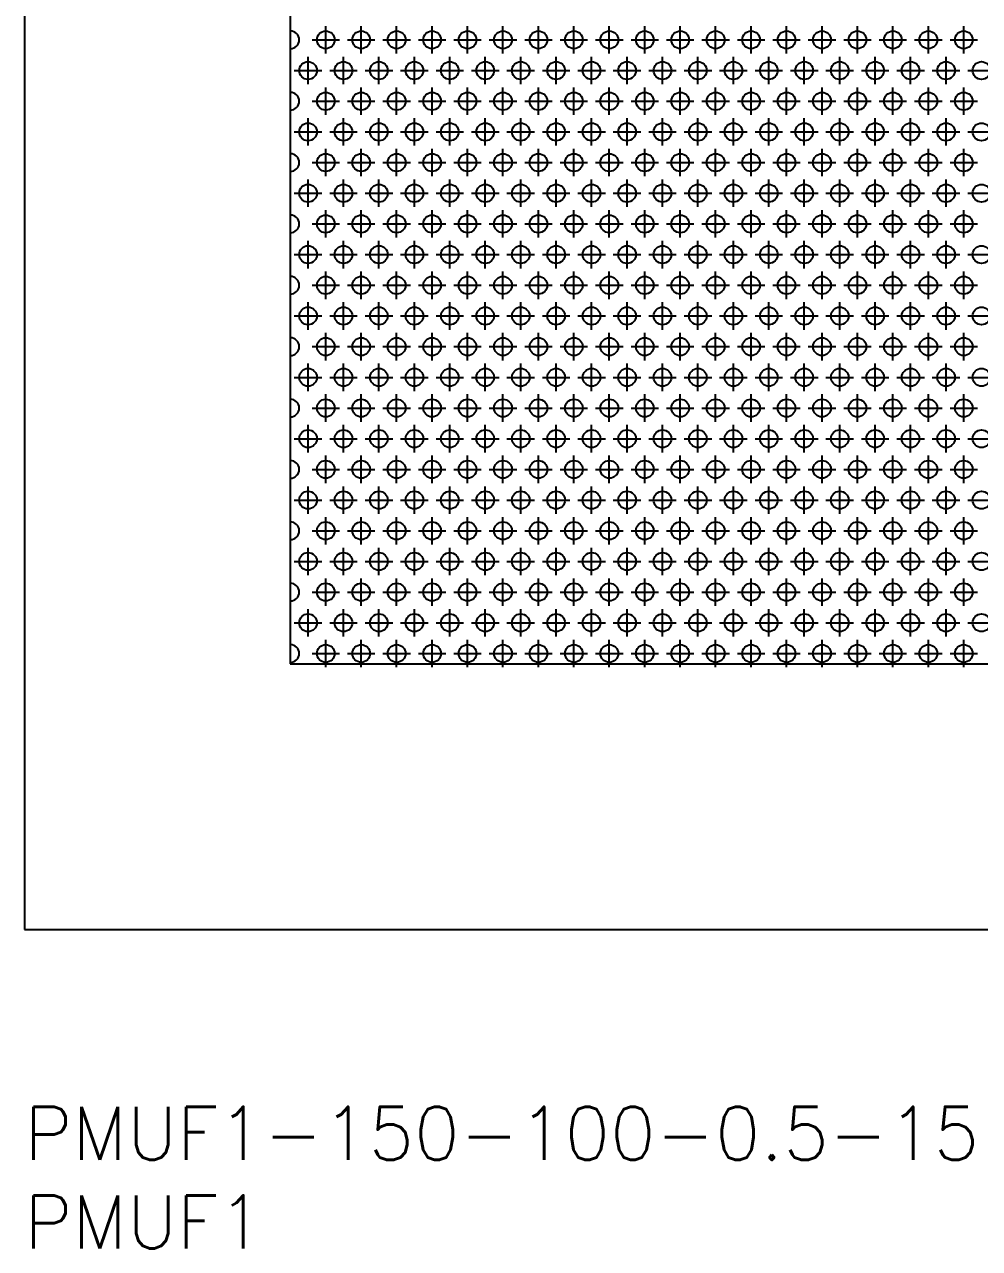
# Model space of a CAD drawing. Extents: x 0 to 172, y -8 to 132.
# Drawn here: x 0 to 53.9, y -8 to 61.1 of the extents above; entities that cross this region are included whole.
import ezdxf

# ---------------------------------------------------------------- set-up
doc = ezdxf.new("R2010")
doc.units = 0
doc.header["$LTSCALE"] = 0.5
doc.linetypes.add('CENTER', pattern=[50.8, 31.75, -6.35, 6.35, -6.35])
for name, color, linetype in [('MSM_CENTER', 1, 'CENTER'), ('MSM_CONTINUOUS', 7, 'CONTINUOUS'), ('MSM_PART_NUMBER', 7, 'CONTINUOUS')]:
    doc.layers.add(name, color=color, linetype=linetype)
doc.styles.get("Standard").update_dxf_attribs({"font": 'txt.shx', "height": 3, "bigfont": 'bigfont.shx'})

# ---------------------------------------------------------------- blocks, each defined once
blk = doc.blocks.new('*U20')
at = {"layer": 'MSM_PART_NUMBER'}
blk.add_text('PMUF1-150-100-0.5-15', height=3, dxfattribs=at).set_placement((0, -3))
blk = doc.blocks.new('*U21')
at = {"layer": 'MSM_PART_NUMBER'}
blk.add_text('PMUF1', height=3, dxfattribs=at).set_placement((0, -8))

msp = doc.modelspace()

# ---------------------------------------------------------------- linework, layer by layer
at = {"layer": 'MSM_CENTER'}
for p, q in [((17, 59.454), (17, 61.004)), ((19, 59.454), (19, 61.004)), ((21, 59.454), (21, 61.004)), ((23, 59.454), (23, 61.004)), ((25, 59.454), (25, 61.004)), ((27, 59.454), (27, 61.004)), ((29, 59.454), (29, 61.004)), ((31, 59.454), (31, 61.004)), ((33, 59.454), (33, 61.004)), ((35, 59.454), (35, 61.004)), ((37, 59.454), (37, 61.004)), ((39, 59.454), (39, 61.004)), ((41, 59.454), (41, 61.004)), ((43, 59.454), (43, 61.004)), ((45, 59.454), (45, 61.004)), ((47, 59.454), (47, 61.004)), ((49, 59.454), (49, 61.004)), ((51, 59.454), (51, 61.004)), ((53, 59.454), (53, 61.004)), ((16.225, 60.229), (17.775, 60.229)), ((18.225, 60.229), (19.775, 60.229)), ((20.225, 60.229), (21.775, 60.229)), ((22.225, 60.229), (23.775, 60.229)), ((24.225, 60.229), (25.775, 60.229)), ((26.225, 60.229), (27.775, 60.229)), ((28.225, 60.229), (29.775, 60.229)), ((30.225, 60.229), (31.775, 60.229)), ((32.225, 60.229), (33.775, 60.229)), ((34.225, 60.229), (35.775, 60.229)), ((36.225, 60.229), (37.775, 60.229)), ((38.225, 60.229), (39.775, 60.229)), ((40.225, 60.229), (41.775, 60.229)), ((42.225, 60.229), (43.775, 60.229)), ((44.225, 60.229), (45.775, 60.229)), ((46.225, 60.229), (47.775, 60.229)), ((48.225, 60.229), (49.775, 60.229)), ((50.225, 60.229), (51.775, 60.229)), ((52.225, 60.229), (53.775, 60.229)), ((16, 57.722), (16, 59.272)), ((18, 57.722), (18, 59.272)), ((20, 57.722), (20, 59.272)), ((22, 57.722), (22, 59.272)), ((24, 57.722), (24, 59.272)), ((26, 57.722), (26, 59.272)), ((28, 57.722), (28, 59.272)), ((30, 57.722), (30, 59.272)), ((32, 57.722), (32, 59.272)), ((34, 57.722), (34, 59.272)), ((36, 57.722), (36, 59.272)), ((38, 57.722), (38, 59.272)), ((40, 57.722), (40, 59.272)), ((42, 57.722), (42, 59.272)), ((44, 57.722), (44, 59.272)), ((46, 57.722), (46, 59.272)), ((48, 57.722), (48, 59.272)), ((50, 57.722), (50, 59.272)), ((52, 57.722), (52, 59.272)), ((15.225, 58.497), (16.775, 58.497)), ((17.225, 58.497), (18.775, 58.497)), ((19.225, 58.497), (20.775, 58.497)), ((21.225, 58.497), (22.775, 58.497)), ((23.225, 58.497), (24.775, 58.497)), ((25.225, 58.497), (26.775, 58.497)), ((27.225, 58.497), (28.775, 58.497)), ((29.225, 58.497), (30.775, 58.497)), ((31.225, 58.497), (32.775, 58.497)), ((33.225, 58.497), (34.775, 58.497)), ((35.225, 58.497), (36.775, 58.497)), ((37.225, 58.497), (38.775, 58.497)), ((39.225, 58.497), (40.775, 58.497)), ((41.225, 58.497), (42.775, 58.497)), ((43.225, 58.497), (44.775, 58.497)), ((45.225, 58.497), (46.775, 58.497)), ((47.225, 58.497), (48.775, 58.497)), ((49.225, 58.497), (50.775, 58.497)), ((51.225, 58.497), (52.775, 58.497)), ((53.225, 58.497), (54.775, 58.497)), ((17, 55.99), (17, 57.54)), ((19, 55.99), (19, 57.54)), ((21, 55.99), (21, 57.54)), ((23, 55.99), (23, 57.54)), ((25, 55.99), (25, 57.54)), ((27, 55.99), (27, 57.54)), ((29, 55.99), (29, 57.54)), ((31, 55.99), (31, 57.54)), ((33, 55.99), (33, 57.54)), ((35, 55.99), (35, 57.54)), ((37, 55.99), (37, 57.54)), ((39, 55.99), (39, 57.54)), ((41, 55.99), (41, 57.54)), ((43, 55.99), (43, 57.54)), ((45, 55.99), (45, 57.54)), ((47, 55.99), (47, 57.54)), ((49, 55.99), (49, 57.54)), ((51, 55.99), (51, 57.54)), ((53, 55.99), (53, 57.54)), ((16.225, 56.765), (17.775, 56.765)), ((18.225, 56.765), (19.775, 56.765)), ((20.225, 56.765), (21.775, 56.765)), ((22.225, 56.765), (23.775, 56.765)), ((24.225, 56.765), (25.775, 56.765)), ((26.225, 56.765), (27.775, 56.765)), ((28.225, 56.765), (29.775, 56.765)), ((30.225, 56.765), (31.775, 56.765)), ((32.225, 56.765), (33.775, 56.765)), ((34.225, 56.765), (35.775, 56.765)), ((36.225, 56.765), (37.775, 56.765)), ((38.225, 56.765), (39.775, 56.765)), ((40.225, 56.765), (41.775, 56.765)), ((42.225, 56.765), (43.775, 56.765)), ((44.225, 56.765), (45.775, 56.765)), ((46.225, 56.765), (47.775, 56.765)), ((48.225, 56.765), (49.775, 56.765)), ((50.225, 56.765), (51.775, 56.765)), ((52.225, 56.765), (53.775, 56.765)), ((16, 54.258), (16, 55.808)), ((18, 54.258), (18, 55.808)), ((20, 54.258), (20, 55.808)), ((22, 54.258), (22, 55.808)), ((24, 54.258), (24, 55.808)), ((26, 54.258), (26, 55.808)), ((28, 54.258), (28, 55.808)), ((30, 54.258), (30, 55.808)), ((32, 54.258), (32, 55.808)), ((34, 54.258), (34, 55.808)), ((36, 54.258), (36, 55.808)), ((38, 54.258), (38, 55.808)), ((40, 54.258), (40, 55.808)), ((42, 54.258), (42, 55.808)), ((44, 54.258), (44, 55.808)), ((46, 54.258), (46, 55.808)), ((48, 54.258), (48, 55.808)), ((50, 54.258), (50, 55.808)), ((52, 54.258), (52, 55.808)), ((15.225, 55.033), (16.775, 55.033)), ((17.225, 55.033), (18.775, 55.033)), ((19.225, 55.033), (20.775, 55.033)), ((21.225, 55.033), (22.775, 55.033)), ((23.225, 55.033), (24.775, 55.033)), ((25.225, 55.033), (26.775, 55.033)), ((27.225, 55.033), (28.775, 55.033)), ((29.225, 55.033), (30.775, 55.033)), ((31.225, 55.033), (32.775, 55.033)), ((33.225, 55.033), (34.775, 55.033)), ((35.225, 55.033), (36.775, 55.033)), ((37.225, 55.033), (38.775, 55.033)), ((39.225, 55.033), (40.775, 55.033)), ((41.225, 55.033), (42.775, 55.033)), ((43.225, 55.033), (44.775, 55.033)), ((45.225, 55.033), (46.775, 55.033)), ((47.225, 55.033), (48.775, 55.033)), ((49.225, 55.033), (50.775, 55.033)), ((51.225, 55.033), (52.775, 55.033)), ((53.225, 55.033), (54.775, 55.033)), ((17, 52.526), (17, 54.076)), ((19, 52.526), (19, 54.076)), ((21, 52.526), (21, 54.076)), ((23, 52.526), (23, 54.076)), ((25, 52.526), (25, 54.076)), ((27, 52.526), (27, 54.076)), ((29, 52.526), (29, 54.076)), ((31, 52.526), (31, 54.076)), ((33, 52.526), (33, 54.076)), ((35, 52.526), (35, 54.076)), ((37, 52.526), (37, 54.076)), ((39, 52.526), (39, 54.076)), ((41, 52.526), (41, 54.076)), ((43, 52.526), (43, 54.076)), ((45, 52.526), (45, 54.076)), ((47, 52.526), (47, 54.076)), ((49, 52.526), (49, 54.076)), ((51, 52.526), (51, 54.076)), ((53, 52.526), (53, 54.076)), ((16.225, 53.301), (17.775, 53.301)), ((18.225, 53.301), (19.775, 53.301)), ((20.225, 53.301), (21.775, 53.301)), ((22.225, 53.301), (23.775, 53.301)), ((24.225, 53.301), (25.775, 53.301)), ((26.225, 53.301), (27.775, 53.301)), ((28.225, 53.301), (29.775, 53.301)), ((30.225, 53.301), (31.775, 53.301)), ((32.225, 53.301), (33.775, 53.301)), ((34.225, 53.301), (35.775, 53.301)), ((36.225, 53.301), (37.775, 53.301)), ((38.225, 53.301), (39.775, 53.301)), ((40.225, 53.301), (41.775, 53.301)), ((42.225, 53.301), (43.775, 53.301)), ((44.225, 53.301), (45.775, 53.301)), ((46.225, 53.301), (47.775, 53.301)), ((48.225, 53.301), (49.775, 53.301)), ((50.225, 53.301), (51.775, 53.301)), ((52.225, 53.301), (53.775, 53.301)), ((16, 50.794), (16, 52.344)), ((18, 50.794), (18, 52.344)), ((20, 50.794), (20, 52.344)), ((22, 50.794), (22, 52.344)), ((24, 50.794), (24, 52.344)), ((26, 50.794), (26, 52.344)), ((28, 50.794), (28, 52.344)), ((30, 50.794), (30, 52.344)), ((32, 50.794), (32, 52.344)), ((34, 50.794), (34, 52.344)), ((36, 50.794), (36, 52.344)), ((38, 50.794), (38, 52.344)), ((40, 50.794), (40, 52.344)), ((42, 50.794), (42, 52.344)), ((44, 50.794), (44, 52.344)), ((46, 50.794), (46, 52.344)), ((48, 50.794), (48, 52.344)), ((50, 50.794), (50, 52.344)), ((52, 50.794), (52, 52.344)), ((15.225, 51.569), (16.775, 51.569)), ((17.225, 51.569), (18.775, 51.569)), ((19.225, 51.569), (20.775, 51.569)), ((21.225, 51.569), (22.775, 51.569)), ((23.225, 51.569), (24.775, 51.569)), ((25.225, 51.569), (26.775, 51.569)), ((27.225, 51.569), (28.775, 51.569)), ((29.225, 51.569), (30.775, 51.569)), ((31.225, 51.569), (32.775, 51.569)), ((33.225, 51.569), (34.775, 51.569)), ((35.225, 51.569), (36.775, 51.569)), ((37.225, 51.569), (38.775, 51.569)), ((39.225, 51.569), (40.775, 51.569)), ((41.225, 51.569), (42.775, 51.569)), ((43.225, 51.569), (44.775, 51.569)), ((45.225, 51.569), (46.775, 51.569)), ((47.225, 51.569), (48.775, 51.569)), ((49.225, 51.569), (50.775, 51.569)), ((51.225, 51.569), (52.775, 51.569)), ((53.225, 51.569), (54.775, 51.569)), ((17, 49.062), (17, 50.612)), ((19, 49.062), (19, 50.612)), ((21, 49.062), (21, 50.612)), ((23, 49.062), (23, 50.612)), ((25, 49.062), (25, 50.612)), ((27, 49.062), (27, 50.612)), ((29, 49.062), (29, 50.612)), ((31, 49.062), (31, 50.612)), ((33, 49.062), (33, 50.612)), ((35, 49.062), (35, 50.612)), ((37, 49.062), (37, 50.612)), ((39, 49.062), (39, 50.612)), ((41, 49.062), (41, 50.612)), ((43, 49.062), (43, 50.612)), ((45, 49.062), (45, 50.612)), ((47, 49.062), (47, 50.612)), ((49, 49.062), (49, 50.612)), ((51, 49.062), (51, 50.612)), ((53, 49.062), (53, 50.612)), ((16.225, 49.837), (17.775, 49.837)), ((18.225, 49.837), (19.775, 49.837)), ((20.225, 49.837), (21.775, 49.837)), ((22.225, 49.837), (23.775, 49.837)), ((24.225, 49.837), (25.775, 49.837)), ((26.225, 49.837), (27.775, 49.837)), ((28.225, 49.837), (29.775, 49.837)), ((30.225, 49.837), (31.775, 49.837)), ((32.225, 49.837), (33.775, 49.837)), ((34.225, 49.837), (35.775, 49.837)), ((36.225, 49.837), (37.775, 49.837)), ((38.225, 49.837), (39.775, 49.837)), ((40.225, 49.837), (41.775, 49.837)), ((42.225, 49.837), (43.775, 49.837)), ((44.225, 49.837), (45.775, 49.837)), ((46.225, 49.837), (47.775, 49.837)), ((48.225, 49.837), (49.775, 49.837)), ((50.225, 49.837), (51.775, 49.837)), ((52.225, 49.837), (53.775, 49.837)), ((16, 47.33), (16, 48.88)), ((18, 47.33), (18, 48.88)), ((20, 47.33), (20, 48.88)), ((22, 47.33), (22, 48.88)), ((24, 47.33), (24, 48.88)), ((26, 47.33), (26, 48.88)), ((28, 47.33), (28, 48.88)), ((30, 47.33), (30, 48.88)), ((32, 47.33), (32, 48.88)), ((34, 47.33), (34, 48.88)), ((36, 47.33), (36, 48.88)), ((38, 47.33), (38, 48.88)), ((40, 47.33), (40, 48.88)), ((42, 47.33), (42, 48.88)), ((44, 47.33), (44, 48.88)), ((46, 47.33), (46, 48.88)), ((48, 47.33), (48, 48.88)), ((50, 47.33), (50, 48.88)), ((52, 47.33), (52, 48.88)), ((15.225, 48.105), (16.775, 48.105)), ((17.225, 48.105), (18.775, 48.105)), ((19.225, 48.105), (20.775, 48.105)), ((21.225, 48.105), (22.775, 48.105)), ((23.225, 48.105), (24.775, 48.105)), ((25.225, 48.105), (26.775, 48.105)), ((27.225, 48.105), (28.775, 48.105)), ((29.225, 48.105), (30.775, 48.105)), ((31.225, 48.105), (32.775, 48.105)), ((33.225, 48.105), (34.775, 48.105)), ((35.225, 48.105), (36.775, 48.105)), ((37.225, 48.105), (38.775, 48.105)), ((39.225, 48.105), (40.775, 48.105)), ((41.225, 48.105), (42.775, 48.105)), ((43.225, 48.105), (44.775, 48.105)), ((45.225, 48.105), (46.775, 48.105)), ((47.225, 48.105), (48.775, 48.105)), ((49.225, 48.105), (50.775, 48.105)), ((51.225, 48.105), (52.775, 48.105)), ((53.225, 48.105), (54.775, 48.105)), ((17, 45.598), (17, 47.148)), ((19, 45.598), (19, 47.148)), ((21, 45.598), (21, 47.148)), ((23, 45.598), (23, 47.148)), ((25, 45.598), (25, 47.148)), ((27, 45.598), (27, 47.148)), ((29, 45.598), (29, 47.148)), ((31, 45.598), (31, 47.148)), ((33, 45.598), (33, 47.148)), ((35, 45.598), (35, 47.148)), ((37, 45.598), (37, 47.148)), ((39, 45.598), (39, 47.148)), ((41, 45.598), (41, 47.148)), ((43, 45.598), (43, 47.148)), ((45, 45.598), (45, 47.148)), ((47, 45.598), (47, 47.148)), ((49, 45.598), (49, 47.148)), ((51, 45.598), (51, 47.148)), ((53, 45.598), (53, 47.148)), ((16.225, 46.373), (17.775, 46.373)), ((18.225, 46.373), (19.775, 46.373)), ((20.225, 46.373), (21.775, 46.373)), ((22.225, 46.373), (23.775, 46.373)), ((24.225, 46.373), (25.775, 46.373)), ((26.225, 46.373), (27.775, 46.373)), ((28.225, 46.373), (29.775, 46.373)), ((30.225, 46.373), (31.775, 46.373)), ((32.225, 46.373), (33.775, 46.373)), ((34.225, 46.373), (35.775, 46.373)), ((36.225, 46.373), (37.775, 46.373)), ((38.225, 46.373), (39.775, 46.373)), ((40.225, 46.373), (41.775, 46.373)), ((42.225, 46.373), (43.775, 46.373)), ((44.225, 46.373), (45.775, 46.373)), ((46.225, 46.373), (47.775, 46.373)), ((48.225, 46.373), (49.775, 46.373)), ((50.225, 46.373), (51.775, 46.373)), ((52.225, 46.373), (53.775, 46.373)), ((16, 43.866), (16, 45.416)), ((18, 43.866), (18, 45.416)), ((20, 43.866), (20, 45.416)), ((22, 43.866), (22, 45.416)), ((24, 43.866), (24, 45.416)), ((26, 43.866), (26, 45.416)), ((28, 43.866), (28, 45.416)), ((30, 43.866), (30, 45.416)), ((32, 43.866), (32, 45.416)), ((34, 43.866), (34, 45.416)), ((36, 43.866), (36, 45.416)), ((38, 43.866), (38, 45.416)), ((40, 43.866), (40, 45.416)), ((42, 43.866), (42, 45.416)), ((44, 43.866), (44, 45.416)), ((46, 43.866), (46, 45.416)), ((48, 43.866), (48, 45.416)), ((50, 43.866), (50, 45.416)), ((52, 43.866), (52, 45.416)), ((15.225, 44.641), (16.775, 44.641)), ((17.225, 44.641), (18.775, 44.641)), ((19.225, 44.641), (20.775, 44.641)), ((21.225, 44.641), (22.775, 44.641)), ((23.225, 44.641), (24.775, 44.641)), ((25.225, 44.641), (26.775, 44.641)), ((27.225, 44.641), (28.775, 44.641)), ((29.225, 44.641), (30.775, 44.641)), ((31.225, 44.641), (32.775, 44.641)), ((33.225, 44.641), (34.775, 44.641)), ((35.225, 44.641), (36.775, 44.641)), ((37.225, 44.641), (38.775, 44.641)), ((39.225, 44.641), (40.775, 44.641)), ((41.225, 44.641), (42.775, 44.641)), ((43.225, 44.641), (44.775, 44.641)), ((45.225, 44.641), (46.775, 44.641)), ((47.225, 44.641), (48.775, 44.641)), ((49.225, 44.641), (50.775, 44.641)), ((51.225, 44.641), (52.775, 44.641)), ((53.225, 44.641), (54.775, 44.641)), ((17, 42.134), (17, 43.684)), ((19, 42.134), (19, 43.684)), ((21, 42.134), (21, 43.684)), ((23, 42.134), (23, 43.684)), ((25, 42.134), (25, 43.684)), ((27, 42.134), (27, 43.684)), ((29, 42.134), (29, 43.684)), ((31, 42.134), (31, 43.684)), ((33, 42.134), (33, 43.684)), ((35, 42.134), (35, 43.684)), ((37, 42.134), (37, 43.684)), ((39, 42.134), (39, 43.684)), ((41, 42.134), (41, 43.684)), ((43, 42.134), (43, 43.684)), ((45, 42.134), (45, 43.684)), ((47, 42.134), (47, 43.684)), ((49, 42.134), (49, 43.684)), ((51, 42.134), (51, 43.684)), ((53, 42.134), (53, 43.684)), ((16.225, 42.909), (17.775, 42.909)), ((18.225, 42.909), (19.775, 42.909)), ((20.225, 42.909), (21.775, 42.909)), ((22.225, 42.909), (23.775, 42.909)), ((24.225, 42.909), (25.775, 42.909)), ((26.225, 42.909), (27.775, 42.909)), ((28.225, 42.909), (29.775, 42.909)), ((30.225, 42.909), (31.775, 42.909)), ((32.225, 42.909), (33.775, 42.909)), ((34.225, 42.909), (35.775, 42.909)), ((36.225, 42.909), (37.775, 42.909)), ((38.225, 42.909), (39.775, 42.909)), ((40.225, 42.909), (41.775, 42.909)), ((42.225, 42.909), (43.775, 42.909)), ((44.225, 42.909), (45.775, 42.909)), ((46.225, 42.909), (47.775, 42.909)), ((48.225, 42.909), (49.775, 42.909)), ((50.225, 42.909), (51.775, 42.909)), ((52.225, 42.909), (53.775, 42.909)), ((16, 40.402), (16, 41.952)), ((18, 40.402), (18, 41.952)), ((20, 40.402), (20, 41.952)), ((22, 40.402), (22, 41.952)), ((24, 40.402), (24, 41.952)), ((26, 40.402), (26, 41.952)), ((28, 40.402), (28, 41.952)), ((30, 40.402), (30, 41.952)), ((32, 40.402), (32, 41.952)), ((34, 40.402), (34, 41.952)), ((36, 40.402), (36, 41.952)), ((38, 40.402), (38, 41.952)), ((40, 40.402), (40, 41.952)), ((42, 40.402), (42, 41.952)), ((44, 40.402), (44, 41.952)), ((46, 40.402), (46, 41.952)), ((48, 40.402), (48, 41.952)), ((50, 40.402), (50, 41.952)), ((52, 40.402), (52, 41.952)), ((15.225, 41.177), (16.775, 41.177)), ((17.225, 41.177), (18.775, 41.177)), ((19.225, 41.177), (20.775, 41.177)), ((21.225, 41.177), (22.775, 41.177)), ((23.225, 41.177), (24.775, 41.177)), ((25.225, 41.177), (26.775, 41.177)), ((27.225, 41.177), (28.775, 41.177)), ((29.225, 41.177), (30.775, 41.177)), ((31.225, 41.177), (32.775, 41.177)), ((33.225, 41.177), (34.775, 41.177)), ((35.225, 41.177), (36.775, 41.177)), ((37.225, 41.177), (38.775, 41.177)), ((39.225, 41.177), (40.775, 41.177)), ((41.225, 41.177), (42.775, 41.177)), ((43.225, 41.177), (44.775, 41.177)), ((45.225, 41.177), (46.775, 41.177)), ((47.225, 41.177), (48.775, 41.177)), ((49.225, 41.177), (50.775, 41.177)), ((51.225, 41.177), (52.775, 41.177)), ((53.225, 41.177), (54.775, 41.177)), ((17, 38.67), (17, 40.22)), ((19, 38.67), (19, 40.22)), ((21, 38.67), (21, 40.22)), ((23, 38.67), (23, 40.22)), ((25, 38.67), (25, 40.22)), ((27, 38.67), (27, 40.22)), ((29, 38.67), (29, 40.22)), ((31, 38.67), (31, 40.22)), ((33, 38.67), (33, 40.22)), ((35, 38.67), (35, 40.22)), ((37, 38.67), (37, 40.22)), ((39, 38.67), (39, 40.22)), ((41, 38.67), (41, 40.22)), ((43, 38.67), (43, 40.22)), ((45, 38.67), (45, 40.22)), ((47, 38.67), (47, 40.22)), ((49, 38.67), (49, 40.22)), ((51, 38.67), (51, 40.22)), ((53, 38.67), (53, 40.22)), ((16.225, 39.445), (17.775, 39.445)), ((18.225, 39.445), (19.775, 39.445)), ((20.225, 39.445), (21.775, 39.445)), ((22.225, 39.445), (23.775, 39.445)), ((24.225, 39.445), (25.775, 39.445)), ((26.225, 39.445), (27.775, 39.445)), ((28.225, 39.445), (29.775, 39.445)), ((30.225, 39.445), (31.775, 39.445)), ((32.225, 39.445), (33.775, 39.445)), ((34.225, 39.445), (35.775, 39.445)), ((36.225, 39.445), (37.775, 39.445)), ((38.225, 39.445), (39.775, 39.445)), ((40.225, 39.445), (41.775, 39.445)), ((42.225, 39.445), (43.775, 39.445)), ((44.225, 39.445), (45.775, 39.445)), ((46.225, 39.445), (47.775, 39.445)), ((48.225, 39.445), (49.775, 39.445)), ((50.225, 39.445), (51.775, 39.445)), ((52.225, 39.445), (53.775, 39.445)), ((16, 36.938), (16, 38.488)), ((18, 36.938), (18, 38.488)), ((20, 36.938), (20, 38.488)), ((22, 36.938), (22, 38.488)), ((24, 36.938), (24, 38.488)), ((26, 36.938), (26, 38.488)), ((28, 36.938), (28, 38.488)), ((30, 36.938), (30, 38.488)), ((32, 36.938), (32, 38.488)), ((34, 36.938), (34, 38.488)), ((36, 36.938), (36, 38.488)), ((38, 36.938), (38, 38.488)), ((40, 36.938), (40, 38.488)), ((42, 36.938), (42, 38.488)), ((44, 36.938), (44, 38.488)), ((46, 36.938), (46, 38.488)), ((48, 36.938), (48, 38.488)), ((50, 36.938), (50, 38.488)), ((52, 36.938), (52, 38.488)), ((15.225, 37.713), (16.775, 37.713)), ((17.225, 37.713), (18.775, 37.713)), ((19.225, 37.713), (20.775, 37.713)), ((21.225, 37.713), (22.775, 37.713)), ((23.225, 37.713), (24.775, 37.713)), ((25.225, 37.713), (26.775, 37.713)), ((27.225, 37.713), (28.775, 37.713)), ((29.225, 37.713), (30.775, 37.713)), ((31.225, 37.713), (32.775, 37.713)), ((33.225, 37.713), (34.775, 37.713)), ((35.225, 37.713), (36.775, 37.713)), ((37.225, 37.713), (38.775, 37.713)), ((39.225, 37.713), (40.775, 37.713)), ((41.225, 37.713), (42.775, 37.713)), ((43.225, 37.713), (44.775, 37.713)), ((45.225, 37.713), (46.775, 37.713)), ((47.225, 37.713), (48.775, 37.713)), ((49.225, 37.713), (50.775, 37.713)), ((51.225, 37.713), (52.775, 37.713)), ((53.225, 37.713), (54.775, 37.713)), ((17, 35.206), (17, 36.756)), ((19, 35.206), (19, 36.756)), ((21, 35.206), (21, 36.756)), ((23, 35.206), (23, 36.756)), ((25, 35.206), (25, 36.756)), ((27, 35.206), (27, 36.756)), ((29, 35.206), (29, 36.756)), ((31, 35.206), (31, 36.756)), ((33, 35.206), (33, 36.756)), ((35, 35.206), (35, 36.756)), ((37, 35.206), (37, 36.756)), ((39, 35.206), (39, 36.756)), ((41, 35.206), (41, 36.756)), ((43, 35.206), (43, 36.756)), ((45, 35.206), (45, 36.756)), ((47, 35.206), (47, 36.756)), ((49, 35.206), (49, 36.756)), ((51, 35.206), (51, 36.756)), ((53, 35.206), (53, 36.756)), ((16.225, 35.981), (17.775, 35.981)), ((18.225, 35.981), (19.775, 35.981)), ((20.225, 35.981), (21.775, 35.981)), ((22.225, 35.981), (23.775, 35.981)), ((24.225, 35.981), (25.775, 35.981)), ((26.225, 35.981), (27.775, 35.981)), ((28.225, 35.981), (29.775, 35.981)), ((30.225, 35.981), (31.775, 35.981)), ((32.225, 35.981), (33.775, 35.981)), ((34.225, 35.981), (35.775, 35.981)), ((36.225, 35.981), (37.775, 35.981)), ((38.225, 35.981), (39.775, 35.981)), ((40.225, 35.981), (41.775, 35.981)), ((42.225, 35.981), (43.775, 35.981)), ((44.225, 35.981), (45.775, 35.981)), ((46.225, 35.981), (47.775, 35.981)), ((48.225, 35.981), (49.775, 35.981)), ((50.225, 35.981), (51.775, 35.981)), ((52.225, 35.981), (53.775, 35.981)), ((16, 33.474), (16, 35.024)), ((18, 33.474), (18, 35.024)), ((20, 33.474), (20, 35.024)), ((22, 33.474), (22, 35.024)), ((24, 33.474), (24, 35.024)), ((26, 33.474), (26, 35.024)), ((28, 33.474), (28, 35.024)), ((30, 33.474), (30, 35.024)), ((32, 33.474), (32, 35.024)), ((34, 33.474), (34, 35.024)), ((36, 33.474), (36, 35.024)), ((38, 33.474), (38, 35.024)), ((40, 33.474), (40, 35.024)), ((42, 33.474), (42, 35.024)), ((44, 33.474), (44, 35.024)), ((46, 33.474), (46, 35.024)), ((48, 33.474), (48, 35.024)), ((50, 33.474), (50, 35.024)), ((52, 33.474), (52, 35.024)), ((15.225, 34.249), (16.775, 34.249)), ((17.225, 34.249), (18.775, 34.249)), ((19.225, 34.249), (20.775, 34.249)), ((21.225, 34.249), (22.775, 34.249)), ((23.225, 34.249), (24.775, 34.249)), ((25.225, 34.249), (26.775, 34.249)), ((27.225, 34.249), (28.775, 34.249)), ((29.225, 34.249), (30.775, 34.249)), ((31.225, 34.249), (32.775, 34.249)), ((33.225, 34.249), (34.775, 34.249)), ((35.225, 34.249), (36.775, 34.249)), ((37.225, 34.249), (38.775, 34.249)), ((39.225, 34.249), (40.775, 34.249)), ((41.225, 34.249), (42.775, 34.249)), ((43.225, 34.249), (44.775, 34.249)), ((45.225, 34.249), (46.775, 34.249)), ((47.225, 34.249), (48.775, 34.249)), ((49.225, 34.249), (50.775, 34.249)), ((51.225, 34.249), (52.775, 34.249)), ((53.225, 34.249), (54.775, 34.249)), ((17, 31.742), (17, 33.292)), ((19, 31.742), (19, 33.292)), ((21, 31.742), (21, 33.292)), ((23, 31.742), (23, 33.292)), ((25, 31.742), (25, 33.292)), ((27, 31.742), (27, 33.292)), ((29, 31.742), (29, 33.292)), ((31, 31.742), (31, 33.292)), ((33, 31.742), (33, 33.292)), ((35, 31.742), (35, 33.292)), ((37, 31.742), (37, 33.292)), ((39, 31.742), (39, 33.292)), ((41, 31.742), (41, 33.292)), ((43, 31.742), (43, 33.292)), ((45, 31.742), (45, 33.292)), ((47, 31.742), (47, 33.292)), ((49, 31.742), (49, 33.292)), ((51, 31.742), (51, 33.292)), ((53, 31.742), (53, 33.292)), ((16.225, 32.517), (17.775, 32.517)), ((18.225, 32.517), (19.775, 32.517)), ((20.225, 32.517), (21.775, 32.517)), ((22.225, 32.517), (23.775, 32.517)), ((24.225, 32.517), (25.775, 32.517)), ((26.225, 32.517), (27.775, 32.517)), ((28.225, 32.517), (29.775, 32.517)), ((30.225, 32.517), (31.775, 32.517)), ((32.225, 32.517), (33.775, 32.517)), ((34.225, 32.517), (35.775, 32.517)), ((36.225, 32.517), (37.775, 32.517)), ((38.225, 32.517), (39.775, 32.517)), ((40.225, 32.517), (41.775, 32.517)), ((42.225, 32.517), (43.775, 32.517)), ((44.225, 32.517), (45.775, 32.517)), ((46.225, 32.517), (47.775, 32.517)), ((48.225, 32.517), (49.775, 32.517)), ((50.225, 32.517), (51.775, 32.517)), ((52.225, 32.517), (53.775, 32.517)), ((16, 30.01), (16, 31.56)), ((18, 30.01), (18, 31.56)), ((20, 30.01), (20, 31.56)), ((22, 30.01), (22, 31.56)), ((24, 30.01), (24, 31.56)), ((26, 30.01), (26, 31.56)), ((28, 30.01), (28, 31.56)), ((30, 30.01), (30, 31.56)), ((32, 30.01), (32, 31.56)), ((34, 30.01), (34, 31.56)), ((36, 30.01), (36, 31.56)), ((38, 30.01), (38, 31.56)), ((40, 30.01), (40, 31.56)), ((42, 30.01), (42, 31.56)), ((44, 30.01), (44, 31.56)), ((46, 30.01), (46, 31.56)), ((48, 30.01), (48, 31.56)), ((50, 30.01), (50, 31.56)), ((52, 30.01), (52, 31.56)), ((15.225, 30.785), (16.775, 30.785)), ((17.225, 30.785), (18.775, 30.785)), ((19.225, 30.785), (20.775, 30.785)), ((21.225, 30.785), (22.775, 30.785)), ((23.225, 30.785), (24.775, 30.785)), ((25.225, 30.785), (26.775, 30.785)), ((27.225, 30.785), (28.775, 30.785)), ((29.225, 30.785), (30.775, 30.785)), ((31.225, 30.785), (32.775, 30.785)), ((33.225, 30.785), (34.775, 30.785)), ((35.225, 30.785), (36.775, 30.785)), ((37.225, 30.785), (38.775, 30.785)), ((39.225, 30.785), (40.775, 30.785)), ((41.225, 30.785), (42.775, 30.785)), ((43.225, 30.785), (44.775, 30.785)), ((45.225, 30.785), (46.775, 30.785)), ((47.225, 30.785), (48.775, 30.785)), ((49.225, 30.785), (50.775, 30.785)), ((51.225, 30.785), (52.775, 30.785)), ((53.225, 30.785), (54.775, 30.785)), ((17, 28.278), (17, 29.828)), ((19, 28.278), (19, 29.828)), ((21, 28.278), (21, 29.828)), ((23, 28.278), (23, 29.828)), ((25, 28.278), (25, 29.828)), ((27, 28.278), (27, 29.828)), ((29, 28.278), (29, 29.828)), ((31, 28.278), (31, 29.828)), ((33, 28.278), (33, 29.828)), ((35, 28.278), (35, 29.828)), ((37, 28.278), (37, 29.828)), ((39, 28.278), (39, 29.828)), ((41, 28.278), (41, 29.828)), ((43, 28.278), (43, 29.828)), ((45, 28.278), (45, 29.828)), ((47, 28.278), (47, 29.828)), ((49, 28.278), (49, 29.828)), ((51, 28.278), (51, 29.828)), ((53, 28.278), (53, 29.828)), ((16.225, 29.053), (17.775, 29.053)), ((18.225, 29.053), (19.775, 29.053)), ((20.225, 29.053), (21.775, 29.053)), ((22.225, 29.053), (23.775, 29.053)), ((24.225, 29.053), (25.775, 29.053)), ((26.225, 29.053), (27.775, 29.053)), ((28.225, 29.053), (29.775, 29.053)), ((30.225, 29.053), (31.775, 29.053)), ((32.225, 29.053), (33.775, 29.053)), ((34.225, 29.053), (35.775, 29.053)), ((36.225, 29.053), (37.775, 29.053)), ((38.225, 29.053), (39.775, 29.053)), ((40.225, 29.053), (41.775, 29.053)), ((42.225, 29.053), (43.775, 29.053)), ((44.225, 29.053), (45.775, 29.053)), ((46.225, 29.053), (47.775, 29.053)), ((48.225, 29.053), (49.775, 29.053)), ((50.225, 29.053), (51.775, 29.053)), ((52.225, 29.053), (53.775, 29.053)), ((16, 26.546), (16, 28.096)), ((18, 26.546), (18, 28.096)), ((20, 26.546), (20, 28.096)), ((22, 26.546), (22, 28.096)), ((24, 26.546), (24, 28.096)), ((26, 26.546), (26, 28.096)), ((28, 26.546), (28, 28.096)), ((30, 26.546), (30, 28.096)), ((32, 26.546), (32, 28.096)), ((34, 26.546), (34, 28.096)), ((36, 26.546), (36, 28.096)), ((38, 26.546), (38, 28.096)), ((40, 26.546), (40, 28.096)), ((42, 26.546), (42, 28.096)), ((44, 26.546), (44, 28.096)), ((46, 26.546), (46, 28.096)), ((48, 26.546), (48, 28.096)), ((50, 26.546), (50, 28.096)), ((52, 26.546), (52, 28.096)), ((15.225, 27.321), (16.775, 27.321)), ((17.225, 27.321), (18.775, 27.321)), ((19.225, 27.321), (20.775, 27.321)), ((21.225, 27.321), (22.775, 27.321)), ((23.225, 27.321), (24.775, 27.321)), ((25.225, 27.321), (26.775, 27.321)), ((27.225, 27.321), (28.775, 27.321)), ((29.225, 27.321), (30.775, 27.321)), ((31.225, 27.321), (32.775, 27.321)), ((33.225, 27.321), (34.775, 27.321)), ((35.225, 27.321), (36.775, 27.321)), ((37.225, 27.321), (38.775, 27.321)), ((39.225, 27.321), (40.775, 27.321)), ((41.225, 27.321), (42.775, 27.321)), ((43.225, 27.321), (44.775, 27.321)), ((45.225, 27.321), (46.775, 27.321)), ((47.225, 27.321), (48.775, 27.321)), ((49.225, 27.321), (50.775, 27.321)), ((51.225, 27.321), (52.775, 27.321)), ((53.225, 27.321), (54.775, 27.321)), ((17, 24.813), (17, 26.363)), ((19, 24.813), (19, 26.363)), ((21, 24.813), (21, 26.363)), ((23, 24.813), (23, 26.363)), ((25, 24.813), (25, 26.363)), ((27, 24.813), (27, 26.363)), ((29, 24.813), (29, 26.363)), ((31, 24.813), (31, 26.363)), ((33, 24.813), (33, 26.363)), ((35, 24.813), (35, 26.363)), ((37, 24.813), (37, 26.363)), ((39, 24.813), (39, 26.363)), ((41, 24.813), (41, 26.363)), ((43, 24.813), (43, 26.363)), ((45, 24.813), (45, 26.363)), ((47, 24.813), (47, 26.363)), ((49, 24.813), (49, 26.363)), ((51, 24.813), (51, 26.363)), ((53, 24.813), (53, 26.363)), ((16.225, 25.588), (17.775, 25.588)), ((18.225, 25.588), (19.775, 25.588)), ((20.225, 25.588), (21.775, 25.588)), ((22.225, 25.588), (23.775, 25.588)), ((24.225, 25.588), (25.775, 25.588)), ((26.225, 25.588), (27.775, 25.588)), ((28.225, 25.588), (29.775, 25.588)), ((30.225, 25.588), (31.775, 25.588)), ((32.225, 25.588), (33.775, 25.588)), ((34.225, 25.588), (35.775, 25.588)), ((36.225, 25.588), (37.775, 25.588)), ((38.225, 25.588), (39.775, 25.588)), ((40.225, 25.588), (41.775, 25.588)), ((42.225, 25.588), (43.775, 25.588)), ((44.225, 25.588), (45.775, 25.588)), ((46.225, 25.588), (47.775, 25.588)), ((48.225, 25.588), (49.775, 25.588)), ((50.225, 25.588), (51.775, 25.588)), ((52.225, 25.588), (53.775, 25.588))]:
    msp.add_line(p, q, dxfattribs=at)
at = {"layer": 'MSM_CONTINUOUS'}
for p, q in [((0, 110), (0, 10)), ((15, 95), (15, 25)), ((15, 25), (135, 25)), ((0, 10), (150, 10))]:
    msp.add_line(p, q, dxfattribs=at)
for centre in [(17, 60.229), (19, 60.229), (21, 60.229), (23, 60.229), (25, 60.229), (27, 60.229), (29, 60.229), (31, 60.229), (33, 60.229), (35, 60.229), (37, 60.229), (39, 60.229), (41, 60.229), (43, 60.229), (45, 60.229), (47, 60.229), (49, 60.229), (51, 60.229), (53, 60.229), (16, 58.497), (18, 58.497), (20, 58.497), (22, 58.497), (24, 58.497), (26, 58.497), (28, 58.497), (30, 58.497), (32, 58.497), (34, 58.497), (36, 58.497), (38, 58.497), (40, 58.497), (42, 58.497), (44, 58.497), (46, 58.497), (48, 58.497), (50, 58.497), (52, 58.497), (54, 58.497), (17, 56.765), (19, 56.765), (21, 56.765), (23, 56.765), (25, 56.765), (27, 56.765), (29, 56.765), (31, 56.765), (33, 56.765), (35, 56.765), (37, 56.765), (39, 56.765), (41, 56.765), (43, 56.765), (45, 56.765), (47, 56.765), (49, 56.765), (51, 56.765), (53, 56.765), (16, 55.033), (18, 55.033), (20, 55.033), (22, 55.033), (24, 55.033), (26, 55.033), (28, 55.033), (30, 55.033), (32, 55.033), (34, 55.033), (36, 55.033), (38, 55.033), (40, 55.033), (42, 55.033), (44, 55.033), (46, 55.033), (48, 55.033), (50, 55.033), (52, 55.033), (54, 55.033), (17, 53.301), (19, 53.301), (21, 53.301), (23, 53.301), (25, 53.301), (27, 53.301), (29, 53.301), (31, 53.301), (33, 53.301), (35, 53.301), (37, 53.301), (39, 53.301), (41, 53.301), (43, 53.301), (45, 53.301), (47, 53.301), (49, 53.301), (51, 53.301), (53, 53.301), (16, 51.569), (18, 51.569), (20, 51.569), (22, 51.569), (24, 51.569), (26, 51.569), (28, 51.569), (30, 51.569), (32, 51.569), (34, 51.569), (36, 51.569), (38, 51.569), (40, 51.569), (42, 51.569), (44, 51.569), (46, 51.569), (48, 51.569), (50, 51.569), (52, 51.569), (54, 51.569), (17, 49.837), (19, 49.837), (21, 49.837), (23, 49.837), (25, 49.837), (27, 49.837), (29, 49.837), (31, 49.837), (33, 49.837), (35, 49.837), (37, 49.837), (39, 49.837), (41, 49.837), (43, 49.837), (45, 49.837), (47, 49.837), (49, 49.837), (51, 49.837), (53, 49.837), (16, 48.105), (18, 48.105), (20, 48.105), (22, 48.105), (24, 48.105), (26, 48.105), (28, 48.105), (30, 48.105), (32, 48.105), (34, 48.105), (36, 48.105), (38, 48.105), (40, 48.105), (42, 48.105), (44, 48.105), (46, 48.105), (48, 48.105), (50, 48.105), (52, 48.105), (54, 48.105), (17, 46.373), (19, 46.373), (21, 46.373), (23, 46.373), (25, 46.373), (27, 46.373), (29, 46.373), (31, 46.373), (33, 46.373), (35, 46.373), (37, 46.373), (39, 46.373), (41, 46.373), (43, 46.373), (45, 46.373), (47, 46.373), (49, 46.373), (51, 46.373), (53, 46.373), (16, 44.641), (18, 44.641), (20, 44.641), (22, 44.641), (24, 44.641), (26, 44.641), (28, 44.641), (30, 44.641), (32, 44.641), (34, 44.641), (36, 44.641), (38, 44.641), (40, 44.641), (42, 44.641), (44, 44.641), (46, 44.641), (48, 44.641), (50, 44.641), (52, 44.641), (54, 44.641), (17, 42.909), (19, 42.909), (21, 42.909), (23, 42.909), (25, 42.909), (27, 42.909), (29, 42.909), (31, 42.909), (33, 42.909), (35, 42.909), (37, 42.909), (39, 42.909), (41, 42.909), (43, 42.909), (45, 42.909), (47, 42.909), (49, 42.909), (51, 42.909), (53, 42.909), (16, 41.177), (18, 41.177), (20, 41.177), (22, 41.177), (24, 41.177), (26, 41.177), (28, 41.177), (30, 41.177), (32, 41.177), (34, 41.177), (36, 41.177), (38, 41.177), (40, 41.177), (42, 41.177), (44, 41.177), (46, 41.177), (48, 41.177), (50, 41.177), (52, 41.177), (54, 41.177), (17, 39.445), (19, 39.445), (21, 39.445), (23, 39.445), (25, 39.445), (27, 39.445), (29, 39.445), (31, 39.445), (33, 39.445), (35, 39.445), (37, 39.445), (39, 39.445), (41, 39.445), (43, 39.445), (45, 39.445), (47, 39.445), (49, 39.445), (51, 39.445), (53, 39.445), (16, 37.713), (18, 37.713), (20, 37.713), (22, 37.713), (24, 37.713), (26, 37.713), (28, 37.713), (30, 37.713), (32, 37.713), (34, 37.713), (36, 37.713), (38, 37.713), (40, 37.713), (42, 37.713), (44, 37.713), (46, 37.713), (48, 37.713), (50, 37.713), (52, 37.713), (54, 37.713), (17, 35.981), (19, 35.981), (21, 35.981), (23, 35.981), (25, 35.981), (27, 35.981), (29, 35.981), (31, 35.981), (33, 35.981), (35, 35.981), (37, 35.981), (39, 35.981), (41, 35.981), (43, 35.981), (45, 35.981), (47, 35.981), (49, 35.981), (51, 35.981), (53, 35.981), (16, 34.249), (18, 34.249), (20, 34.249), (22, 34.249), (24, 34.249), (26, 34.249), (28, 34.249), (30, 34.249), (32, 34.249), (34, 34.249), (36, 34.249), (38, 34.249), (40, 34.249), (42, 34.249), (44, 34.249), (46, 34.249), (48, 34.249), (50, 34.249), (52, 34.249), (54, 34.249), (17, 32.517), (19, 32.517), (21, 32.517), (23, 32.517), (25, 32.517), (27, 32.517), (29, 32.517), (31, 32.517), (33, 32.517), (35, 32.517), (37, 32.517), (39, 32.517), (41, 32.517), (43, 32.517), (45, 32.517), (47, 32.517), (49, 32.517), (51, 32.517), (53, 32.517), (16, 30.785), (18, 30.785), (20, 30.785), (22, 30.785), (24, 30.785), (26, 30.785), (28, 30.785), (30, 30.785), (32, 30.785), (34, 30.785), (36, 30.785), (38, 30.785), (40, 30.785), (42, 30.785), (44, 30.785), (46, 30.785), (48, 30.785), (50, 30.785), (52, 30.785), (54, 30.785), (17, 29.053), (19, 29.053), (21, 29.053), (23, 29.053), (25, 29.053), (27, 29.053), (29, 29.053), (31, 29.053), (33, 29.053), (35, 29.053), (37, 29.053), (39, 29.053), (41, 29.053), (43, 29.053), (45, 29.053), (47, 29.053), (49, 29.053), (51, 29.053), (53, 29.053), (16, 27.321), (18, 27.321), (20, 27.321), (22, 27.321), (24, 27.321), (26, 27.321), (28, 27.321), (30, 27.321), (32, 27.321), (34, 27.321), (36, 27.321), (38, 27.321), (40, 27.321), (42, 27.321), (44, 27.321), (46, 27.321), (48, 27.321), (50, 27.321), (52, 27.321), (54, 27.321), (17, 25.588), (19, 25.588), (21, 25.588), (23, 25.588), (25, 25.588), (27, 25.588), (29, 25.588), (31, 25.588), (33, 25.588), (35, 25.588), (37, 25.588), (39, 25.588), (41, 25.588), (43, 25.588), (45, 25.588), (47, 25.588), (49, 25.588), (51, 25.588), (53, 25.588)]:
    msp.add_circle(centre, 0.5, dxfattribs=at)
for centre in [(15, 60.229), (15, 56.765), (15, 53.301), (15, 49.837), (15, 46.373), (15, 42.909), (15, 39.445), (15, 35.981), (15, 32.517), (15, 29.053), (15, 25.588)]:
    msp.add_arc(centre, 0.5, 270, 90, dxfattribs=at)

# ---------------------------------------------------------------- block references
for name in ['*U20', '*U21']:
    msp.add_blockref(name, (0, 0), dxfattribs=at)

doc.saveas('drawing.dxf')
